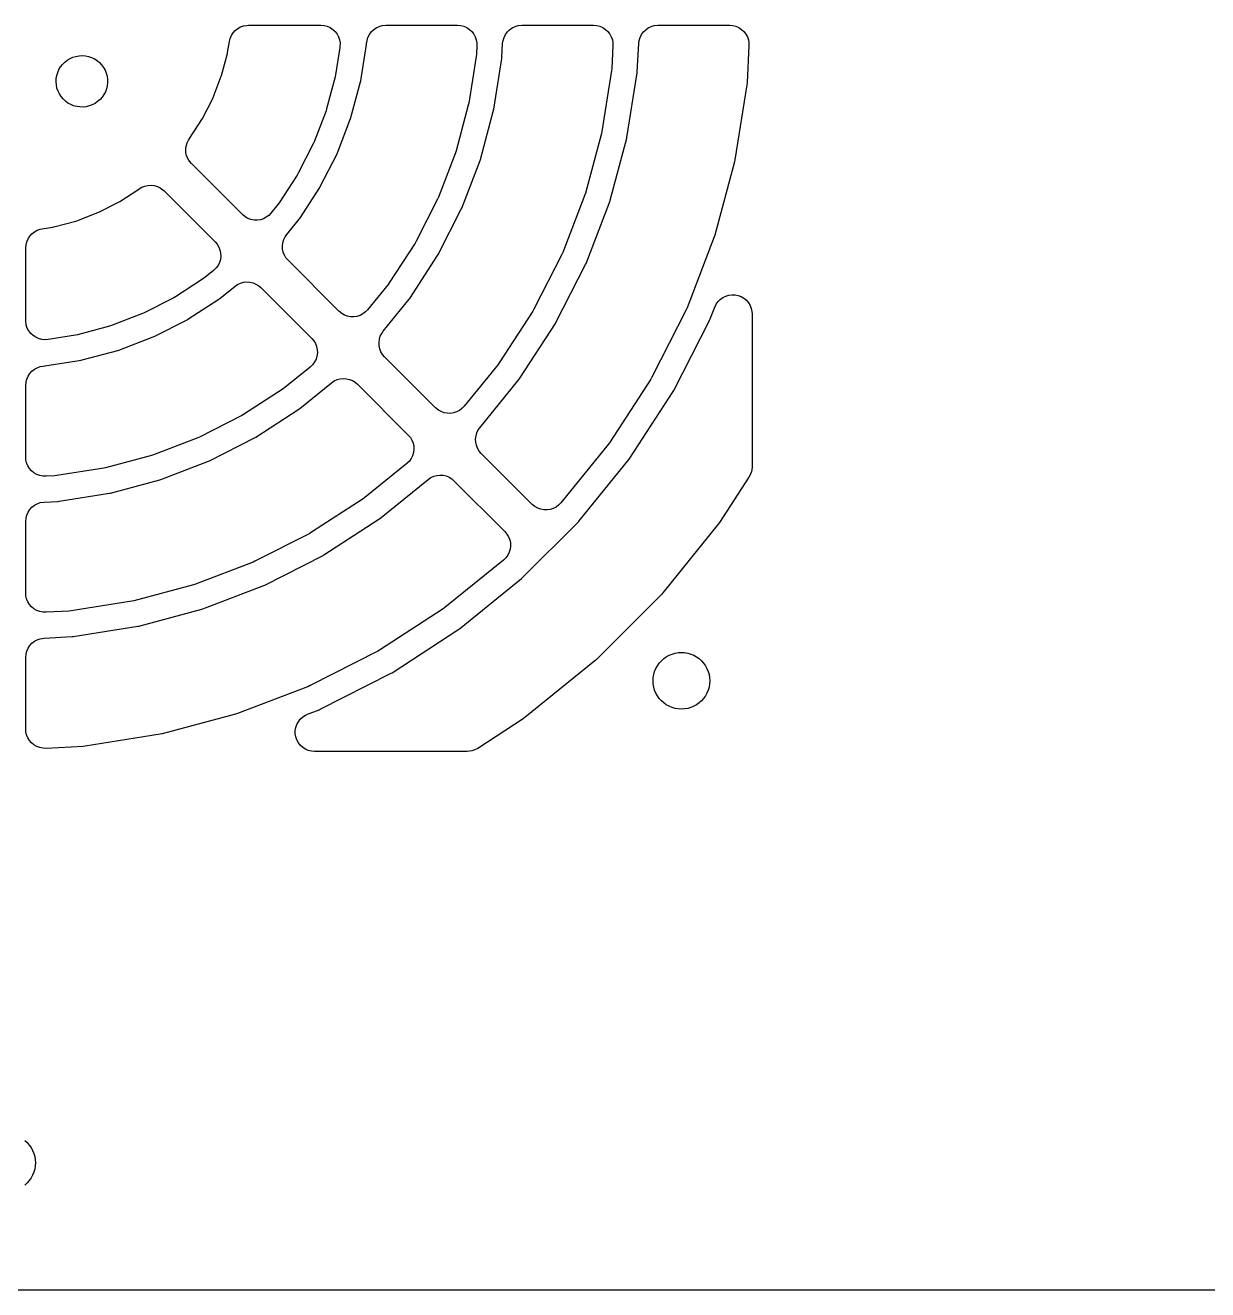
# Model space of a CAD drawing. Header units: metres. Extents: x -250 to 250, y -227 to 227.
# Drawn here: x 1.5 to 93.4, y -227.4 to -129 of the extents above; entities that cross this region are included whole.
import ezdxf

# ---------------------------------------------------------------- set-up
doc = ezdxf.new("R2010")
doc.units = ezdxf.units.M

msp = doc.modelspace()

# ---------------------------------------------------------------- linework, layer by layer
for p, q in [((17.399, -130.025), (17.4966, -129.797)), ((17.4966, -129.797), (17.6304, -129.588)), ((17.6304, -129.588), (17.7966, -129.405)), ((17.7966, -129.405), (17.9909, -129.251)), ((17.9909, -129.251), (18.2078, -129.131)), ((18.2078, -129.131), (18.4414, -129.049)), ((18.4414, -129.049), (18.6854, -129.006)), ((18.6854, -129.006), (18.8217, -129)), ((18.8217, -129), (24.4627, -129)), ((24.4627, -129), (24.7095, -129.02)), ((24.7095, -129.02), (24.9497, -129.081)), ((24.9497, -129.081), (25.1766, -129.181)), ((25.1766, -129.181), (25.384, -129.316)), ((25.384, -129.316), (25.5663, -129.484)), ((25.5663, -129.484), (25.7184, -129.68)), ((25.7184, -129.68), (25.8363, -129.897)), ((28.1202, -129.939), (28.2314, -129.718)), ((28.2314, -129.718), (28.3776, -129.518)), ((28.3776, -129.518), (28.5547, -129.345)), ((28.5547, -129.345), (28.7579, -129.203)), ((28.7579, -129.203), (28.9816, -129.097)), ((28.9816, -129.097), (29.2198, -129.029)), ((29.2198, -129.029), (29.5115, -129)), ((29.5115, -129), (35.0907, -129)), ((35.0907, -129), (35.3376, -129.02)), ((35.3376, -129.02), (35.5778, -129.081)), ((35.5778, -129.081), (35.8046, -129.181)), ((35.8046, -129.181), (36.012, -129.316)), ((36.012, -129.316), (36.1943, -129.484)), ((36.1943, -129.484), (36.3465, -129.68)), ((36.3465, -129.68), (36.4644, -129.897)), ((38.7036, -129.939), (38.8148, -129.718)), ((38.8148, -129.718), (38.961, -129.518)), ((38.961, -129.518), (39.1381, -129.345)), ((39.1381, -129.345), (39.3413, -129.203)), ((39.3413, -129.203), (39.565, -129.097)), ((39.565, -129.097), (39.8032, -129.029)), ((39.8032, -129.029), (40.0948, -129)), ((40.0948, -129), (45.6741, -129)), ((45.6741, -129), (45.9209, -129.02)), ((45.9209, -129.02), (46.1611, -129.081)), ((46.1611, -129.081), (46.388, -129.181)), ((46.388, -129.181), (46.5954, -129.316)), ((46.5954, -129.316), (46.7776, -129.484)), ((46.7776, -129.484), (46.9298, -129.68)), ((46.9298, -129.68), (47.0477, -129.897)), ((49.2869, -129.939), (49.3981, -129.718)), ((49.3981, -129.718), (49.5443, -129.518)), ((49.5443, -129.518), (49.7214, -129.345)), ((49.7214, -129.345), (49.9246, -129.203)), ((49.9246, -129.203), (50.1483, -129.097)), ((50.1483, -129.097), (50.3865, -129.029)), ((50.3865, -129.029), (50.6782, -129)), ((50.6782, -129), (56.2574, -129)), ((56.2574, -129), (56.5043, -129.02)), ((56.5043, -129.02), (56.7444, -129.081)), ((56.7444, -129.081), (56.9713, -129.181)), ((56.9713, -129.181), (57.1787, -129.316)), ((57.1787, -129.316), (57.361, -129.484)), ((57.361, -129.484), (57.5131, -129.68)), ((57.5131, -129.68), (57.631, -129.897)), ((17.2052, -131.117), (17.3401, -130.265)), ((17.3401, -130.265), (17.399, -130.025)), ((25.9442, -130.735), (25.6071, -132.863)), ((25.8363, -129.897), (25.9168, -130.132)), ((25.9168, -130.132), (25.9575, -130.376)), ((25.9575, -130.376), (25.9442, -130.735)), ((27.5573, -133.317), (28.0062, -130.483)), ((28.0062, -130.483), (28.0185, -130.366)), ((28.0185, -130.366), (28.0211, -130.366)), ((28.0211, -130.366), (28.0469, -130.176)), ((28.0469, -130.176), (28.1202, -129.939)), ((36.4644, -129.897), (36.5448, -130.132)), ((36.5448, -130.132), (36.5856, -130.376)), ((36.5887, -130.578), (36.5528, -131.263)), ((36.5856, -130.376), (36.5887, -130.578)), ((38.5398, -131.511), (38.5969, -130.421)), ((38.5969, -130.421), (38.6302, -130.176)), ((38.6302, -130.176), (38.7036, -129.939)), ((47.0477, -129.897), (47.1282, -130.132)), ((47.172, -130.579), (47.0782, -132.369)), ((47.1282, -130.132), (47.1689, -130.376)), ((47.1689, -130.376), (47.172, -130.579)), ((49.0651, -132.617), (49.1802, -130.421)), ((49.1802, -130.421), (49.2136, -130.176)), ((49.2136, -130.176), (49.2869, -129.939)), ((57.7553, -130.579), (57.6035, -133.475)), ((57.631, -129.897), (57.7115, -130.132)), ((57.7115, -130.132), (57.7522, -130.376)), ((57.7522, -130.376), (57.7553, -130.579)), ((4.53862, -131.865), (4.73282, -131.713)), ((4.73282, -131.713), (4.94415, -131.587)), ((4.94415, -131.587), (5.1694, -131.487)), ((5.1694, -131.487), (5.40518, -131.416)), ((5.40518, -131.416), (5.6479, -131.375)), ((5.6479, -131.375), (5.89389, -131.363)), ((5.89389, -131.363), (6.1394, -131.382)), ((6.1394, -131.382), (6.38072, -131.431)), ((6.38072, -131.431), (6.6142, -131.509)), ((6.6142, -131.509), (6.83629, -131.616)), ((6.83629, -131.616), (7.04364, -131.749)), ((7.04364, -131.749), (7.23308, -131.906)), ((16.733, -132.895), (17.1889, -131.194)), ((17.1889, -131.194), (17.2052, -131.117)), ((36.5364, -131.419), (35.9592, -135.063)), ((36.5528, -131.263), (36.5364, -131.419)), ((37.9094, -135.518), (38.5316, -131.589)), ((38.5316, -131.589), (38.5398, -131.511)), ((3.91621, -132.905), (3.98724, -132.669)), ((3.98724, -132.669), (4.0867, -132.444)), ((4.0867, -132.444), (4.21309, -132.233)), ((4.21309, -132.233), (4.3645, -132.039)), ((4.3645, -132.039), (4.53862, -131.865)), ((7.23308, -131.906), (7.40175, -132.085)), ((7.40175, -132.085), (7.5471, -132.284)), ((7.5471, -132.284), (7.66693, -132.499)), ((7.66693, -132.499), (7.75941, -132.728)), ((7.75941, -132.728), (7.82314, -132.965)), ((47.0618, -132.525), (46.3113, -137.264)), ((47.0782, -132.369), (47.0618, -132.525)), ((48.2614, -137.718), (49.0569, -132.695)), ((49.0569, -132.695), (49.0651, -132.617)), ((3.86333, -133.394), (3.87469, -133.148)), ((3.88226, -133.639), (3.86333, -133.394)), ((3.87469, -133.148), (3.91621, -132.905)), ((3.93123, -133.881), (3.88226, -133.639)), ((7.83446, -133.7), (7.77808, -133.94)), ((7.82314, -132.965), (7.85716, -133.209)), ((7.86095, -133.455), (7.83446, -133.7)), ((7.85716, -133.209), (7.86095, -133.455)), ((16.0773, -134.615), (16.7086, -132.97)), ((16.7086, -132.97), (16.733, -132.895)), ((25.5745, -133.016), (24.9063, -135.51)), ((25.6071, -132.863), (25.5745, -133.016)), ((26.7983, -136.166), (27.5409, -133.394)), ((27.5409, -133.394), (27.5573, -133.317)), ((57.5871, -133.632), (56.6633, -139.464)), ((57.6035, -133.475), (57.5871, -133.632)), ((4.00949, -134.114), (3.93123, -133.881)), ((4.11584, -134.336), (4.00949, -134.114)), ((4.24869, -134.544), (4.11584, -134.336)), ((4.40599, -134.733), (4.24869, -134.544)), ((4.58539, -134.902), (4.40599, -134.733)), ((7.44037, -134.593), (7.2773, -134.777)), ((7.57953, -134.39), (7.44037, -134.593)), ((7.69267, -134.171), (7.57953, -134.39)), ((7.77808, -133.94), (7.69267, -134.171)), ((15.2455, -136.257), (16.0453, -134.687)), ((16.0453, -134.687), (16.0773, -134.615)), ((4.78416, -135.047), (4.58539, -134.902)), ((4.99928, -135.167), (4.78416, -135.047)), ((5.22751, -135.259), (4.99928, -135.167)), ((5.46536, -135.323), (5.22751, -135.259)), ((5.70924, -135.357), (5.46536, -135.323)), ((5.95546, -135.361), (5.70924, -135.357)), ((6.20027, -135.334), (5.95546, -135.361)), ((6.43997, -135.278), (6.20027, -135.334)), ((6.67093, -135.193), (6.43997, -135.278)), ((6.88963, -135.08), (6.67093, -135.193)), ((7.09279, -134.94), (6.88963, -135.08)), ((7.2773, -134.777), (7.09279, -134.94)), ((24.8578, -135.659), (23.9326, -138.07)), ((24.9063, -135.51), (24.8578, -135.659)), ((35.9265, -135.217), (34.9717, -138.78)), ((35.9592, -135.063), (35.9265, -135.217)), ((36.8637, -139.436), (37.893, -135.595)), ((37.893, -135.595), (37.9094, -135.518)), ((14.2466, -137.802), (15.2061, -136.325)), ((15.2061, -136.325), (15.2455, -136.257)), ((25.7456, -138.92), (26.774, -136.241)), ((26.774, -136.241), (26.7983, -136.166)), ((46.2786, -137.417), (45.037, -142.051)), ((46.3113, -137.264), (46.2786, -137.417)), ((48.2451, -137.795), (48.2614, -137.718)), ((13.9473, -138.641), (13.9779, -138.396)), ((13.9575, -138.889), (13.9473, -138.641)), ((13.9779, -138.396), (14.0486, -138.158)), ((14.0486, -138.158), (14.1574, -137.936)), ((14.1574, -137.936), (14.2324, -137.822)), ((14.2324, -137.822), (14.2466, -137.802)), ((23.8688, -138.213), (22.6967, -140.513)), ((23.9326, -138.07), (23.8688, -138.213)), ((46.929, -142.707), (48.2451, -137.795)), ((14.0084, -139.131), (13.9575, -138.889)), ((14.0984, -139.362), (14.0084, -139.131)), ((14.2252, -139.575), (14.0984, -139.362)), ((14.3854, -139.764), (14.2252, -139.575)), ((24.4109, -141.548), (25.7137, -138.991)), ((25.7137, -138.991), (25.7456, -138.92)), ((34.9232, -138.93), (33.601, -142.374)), ((34.9717, -138.78), (34.9232, -138.93)), ((35.414, -143.224), (36.8393, -139.511)), ((36.8393, -139.511), (36.8637, -139.436)), ((56.6307, -139.618), (55.1024, -145.321)), ((56.6633, -139.464), (56.6307, -139.618)), ((18.3502, -143.729), (14.3854, -139.764)), ((22.6181, -140.649), (21.2121, -142.814)), ((22.6967, -140.513), (22.6181, -140.649)), ((10.3218, -141.732), (10.5335, -141.604)), ((10.5335, -141.604), (10.7636, -141.512)), ((10.7636, -141.512), (11.0056, -141.459)), ((11.0056, -141.459), (11.2531, -141.447)), ((11.2531, -141.447), (11.4991, -141.475)), ((11.4991, -141.475), (11.7372, -141.544)), ((11.7372, -141.544), (11.9606, -141.651)), ((11.9606, -141.651), (12.1634, -141.793)), ((22.8087, -144.023), (24.3717, -141.616)), ((24.3717, -141.616), (24.4109, -141.548)), ((8.82471, -142.706), (10.3024, -141.747)), ((10.3024, -141.747), (10.3218, -141.732)), ((12.1634, -141.793), (12.264, -141.885)), ((12.264, -141.885), (16.2289, -145.85)), ((33.5371, -142.518), (31.8621, -145.805)), ((33.601, -142.374), (33.5371, -142.518)), ((44.9885, -142.2), (43.2693, -146.679)), ((45.037, -142.051), (44.9885, -142.2)), ((5.47032, -144.209), (7.1151, -143.577)), ((7.1151, -143.577), (7.18683, -143.545)), ((7.18683, -143.545), (8.75652, -142.745)), ((8.75652, -142.745), (8.82471, -142.706)), ((20.5766, -143.612), (20.4053, -143.791)), ((21.1198, -142.941), (20.5766, -143.612)), ((21.2121, -142.814), (21.1198, -142.941)), ((33.5763, -146.84), (35.382, -143.296)), ((35.382, -143.296), (35.414, -143.224)), ((45.0823, -147.529), (46.9047, -142.782)), ((46.9047, -142.782), (46.929, -142.707)), ((3.69386, -144.689), (5.39542, -144.233)), ((5.39542, -144.233), (5.47032, -144.209)), ((18.5664, -143.908), (18.3502, -143.729)), ((18.782, -144.03), (18.5664, -143.908)), ((19.0147, -144.115), (18.782, -144.03)), ((19.2582, -144.16), (19.0147, -144.115)), ((19.5059, -144.165), (19.2582, -144.16)), ((19.751, -144.129), (19.5059, -144.165)), ((19.9868, -144.053), (19.751, -144.129)), ((20.2069, -143.94), (19.9868, -144.053)), ((20.4053, -143.791), (20.2069, -143.94)), ((21.7982, -145.277), (22.7626, -144.086)), ((22.7626, -144.086), (22.8087, -144.023)), ((1.68079, -145.608), (1.81628, -145.4)), ((1.81628, -145.4), (1.98409, -145.218)), ((1.98409, -145.218), (2.17958, -145.066)), ((2.17958, -145.066), (2.39746, -144.948)), ((2.39746, -144.948), (2.63177, -144.868)), ((2.63177, -144.868), (2.76534, -144.84)), ((2.76534, -144.84), (3.61696, -144.705)), ((3.61696, -144.705), (3.69386, -144.689)), ((21.5666, -145.676), (21.6754, -145.453)), ((21.6754, -145.453), (21.7982, -145.277)), ((55.0539, -145.471), (52.9377, -150.983)), ((55.1024, -145.321), (55.0539, -145.471)), ((1.5, -146.322), (1.52046, -146.075)), ((1.5, -151.963), (1.5, -146.322)), ((1.52046, -146.075), (1.58127, -145.835)), ((1.58127, -145.835), (1.68079, -145.608)), ((16.2289, -145.85), (16.389, -146.039)), ((16.389, -146.039), (16.5158, -146.252)), ((16.5158, -146.252), (16.6059, -146.483)), ((16.6059, -146.483), (16.6567, -146.725)), ((21.4652, -146.159), (21.4959, -145.913)), ((21.4755, -146.407), (21.4652, -146.159)), ((21.5263, -146.649), (21.4755, -146.407)), ((21.4959, -145.913), (21.5666, -145.676)), ((31.7836, -145.941), (29.7742, -149.035)), ((31.8621, -145.805), (31.7836, -145.941)), ((16.5656, -147.456), (16.4568, -147.679)), ((16.6363, -147.219), (16.5656, -147.456)), ((16.667, -146.973), (16.6363, -147.219)), ((16.6567, -146.725), (16.667, -146.973)), ((21.6164, -146.88), (21.5263, -146.649)), ((21.7432, -147.093), (21.6164, -146.88)), ((21.9033, -147.282), (21.7432, -147.093)), ((25.8647, -151.243), (21.9033, -147.282)), ((31.3708, -150.244), (33.5371, -146.908)), ((33.5371, -146.908), (33.5763, -146.84)), ((43.2054, -146.822), (41.0276, -151.097)), ((43.2693, -146.679), (43.2054, -146.822)), ((45.0504, -147.601), (45.0823, -147.529)), ((16.1122, -148.077), (15.4415, -148.62)), ((16.3129, -147.88), (16.1122, -148.077)), ((16.4568, -147.679), (16.3129, -147.88)), ((42.7418, -152.132), (45.0504, -147.601)), ((15.3145, -148.712), (13.1493, -150.118)), ((15.4415, -148.62), (15.3145, -148.712)), ((16.5865, -150.263), (17.7773, -149.298)), ((17.7773, -149.298), (17.9821, -149.159)), ((17.9821, -149.159), (18.207, -149.055)), ((18.207, -149.055), (18.4459, -148.989)), ((18.4459, -148.989), (18.6924, -148.964)), ((18.6924, -148.964), (18.9396, -148.98)), ((18.9396, -148.98), (19.1809, -149.036)), ((19.1809, -149.036), (19.4097, -149.131)), ((19.4097, -149.131), (19.6196, -149.263)), ((19.6196, -149.263), (19.782, -149.403)), ((19.782, -149.403), (23.7434, -153.365)), ((29.6819, -149.162), (28.0911, -151.127)), ((29.7742, -149.035), (29.6819, -149.162)), ((13.0134, -150.197), (10.713, -151.369)), ((13.1493, -150.118), (13.0134, -150.197)), ((14.1162, -151.872), (16.523, -150.309)), ((16.523, -150.309), (16.5865, -150.263)), ((29.3127, -152.792), (31.3246, -150.307)), ((31.3246, -150.307), (31.3708, -150.244)), ((55.2072, -150.701), (55.3501, -150.499)), ((55.3501, -150.499), (55.5243, -150.323)), ((55.5243, -150.323), (55.7251, -150.178)), ((55.7251, -150.178), (55.9471, -150.068)), ((55.9471, -150.068), (56.1841, -149.996)), ((56.1841, -149.996), (56.4297, -149.964)), ((56.4297, -149.964), (56.6773, -149.973)), ((56.6773, -149.973), (56.9201, -150.022)), ((56.9201, -150.022), (57.1514, -150.111)), ((57.1514, -150.111), (57.3649, -150.237)), ((57.3649, -150.237), (57.5548, -150.396)), ((57.5548, -150.396), (57.716, -150.584)), ((10.5695, -151.433), (8.15924, -152.358)), ((10.713, -151.369), (10.5695, -151.433)), ((26.0809, -151.422), (25.8647, -151.243)), ((26.2964, -151.545), (26.0809, -151.422)), ((27.7214, -151.454), (27.5013, -151.568)), ((27.9198, -151.306), (27.7214, -151.454)), ((28.0911, -151.127), (27.9198, -151.306)), ((40.9491, -151.232), (38.3363, -155.256)), ((41.0276, -151.097), (40.9491, -151.232)), ((52.8738, -151.127), (50.193, -156.388)), ((52.9377, -150.983), (52.8738, -151.127)), ((54.7507, -151.834), (55.0996, -150.925)), ((55.0996, -150.925), (55.2072, -150.701)), ((57.716, -150.584), (57.8439, -150.796)), ((57.8439, -150.796), (57.9353, -151.026)), ((57.9353, -151.026), (57.9874, -151.268)), ((57.9874, -151.268), (58, -151.462)), ((58, -151.462), (58, -163.343)), ((1.54291, -152.319), (1.5, -151.963)), ((1.6214, -152.554), (1.54291, -152.319)), ((8.00992, -152.406), (5.51637, -153.074)), ((8.15924, -152.358), (8.00992, -152.406)), ((11.4915, -153.214), (14.0483, -151.911)), ((14.0483, -151.911), (14.1162, -151.872)), ((26.5291, -151.629), (26.2964, -151.545)), ((26.7727, -151.675), (26.5291, -151.629)), ((27.0204, -151.68), (26.7727, -151.675)), ((27.2655, -151.644), (27.0204, -151.68)), ((27.5013, -151.568), (27.2655, -151.644)), ((39.9329, -156.464), (42.7025, -152.2)), ((42.7025, -152.2), (42.7418, -152.132)), ((51.9072, -157.423), (54.7187, -151.905)), ((54.7187, -151.905), (54.7507, -151.834)), ((1.73752, -152.773), (1.6214, -152.554)), ((1.88805, -152.969), (1.73752, -152.773)), ((2.06892, -153.139), (1.88805, -152.969)), ((2.27519, -153.276), (2.06892, -153.139)), ((2.50124, -153.377), (2.27519, -153.276)), ((2.74089, -153.44), (2.50124, -153.377)), ((2.98759, -153.463), (2.74089, -153.44)), ((3.23465, -153.444), (2.98759, -153.463)), ((5.36279, -153.107), (3.23465, -153.444)), ((5.51637, -153.074), (5.36279, -153.107)), ((8.74074, -154.274), (11.4198, -153.246)), ((11.4198, -153.246), (11.4915, -153.214)), ((23.7434, -153.365), (23.9035, -153.554)), ((28.9797, -153.674), (29.0103, -153.428)), ((29.0103, -153.428), (29.081, -153.191)), ((29.081, -153.191), (29.1898, -152.968)), ((29.1898, -152.968), (29.3127, -152.792)), ((5.89426, -155.041), (8.66583, -154.298)), ((8.66583, -154.298), (8.74074, -154.274)), ((23.9035, -153.554), (24.0303, -153.767)), ((24.0303, -153.767), (24.1204, -153.997)), ((24.1204, -153.997), (24.1712, -154.24)), ((24.1712, -154.24), (24.1814, -154.487)), ((28.9899, -153.921), (28.9797, -153.674)), ((29.0408, -154.164), (28.9899, -153.921)), ((29.1308, -154.395), (29.0408, -154.164)), ((29.2576, -154.607), (29.1308, -154.395)), ((2.98299, -155.506), (5.81731, -155.057)), ((5.81731, -155.057), (5.89426, -155.041)), ((23.8273, -155.395), (23.6267, -155.591)), ((23.9713, -155.193), (23.8273, -155.395)), ((24.0801, -154.971), (23.9713, -155.193)), ((24.1508, -154.733), (24.0801, -154.971)), ((24.1814, -154.487), (24.1508, -154.733)), ((29.4178, -154.796), (29.2576, -154.607)), ((33.3792, -158.758), (29.4178, -154.796)), ((38.244, -155.383), (35.6055, -158.641)), ((38.3363, -155.256), (38.244, -155.383)), ((1.58127, -156.524), (1.68079, -156.298)), ((1.68079, -156.298), (1.81628, -156.09)), ((1.81628, -156.09), (1.98409, -155.908)), ((1.98409, -155.908), (2.17958, -155.756)), ((2.17958, -155.756), (2.39746, -155.638)), ((2.39746, -155.638), (2.63177, -155.557)), ((2.63177, -155.557), (2.86635, -155.522)), ((2.866, -155.519), (2.98299, -155.506)), ((2.86635, -155.522), (2.866, -155.519)), ((23.6267, -155.591), (21.6622, -157.182)), ((50.193, -156.388), (50.1145, -156.524)), ((1.5, -157.011), (1.52046, -156.765)), ((1.5, -162.591), (1.5, -157.011)), ((1.52046, -156.765), (1.58127, -156.524)), ((21.5352, -157.274), (18.4409, -159.284)), ((21.6622, -157.182), (21.5352, -157.274)), ((22.8073, -158.825), (25.2918, -156.813)), ((25.2918, -156.813), (25.4966, -156.673)), ((25.4966, -156.673), (25.7215, -156.569)), ((25.7215, -156.569), (25.9604, -156.504)), ((25.9604, -156.504), (26.2069, -156.479)), ((26.2069, -156.479), (26.4541, -156.494)), ((26.4541, -156.494), (26.6954, -156.551)), ((26.6954, -156.551), (26.9241, -156.646)), ((26.9241, -156.646), (27.1341, -156.777)), ((27.1341, -156.777), (27.2964, -156.918)), ((27.2964, -156.918), (31.2578, -160.879)), ((36.8271, -160.306), (39.8868, -156.528)), ((39.8868, -156.528), (39.9329, -156.464)), ((50.1145, -156.524), (46.8984, -161.477)), ((48.495, -162.685), (51.868, -157.491)), ((51.868, -157.491), (51.9072, -157.423)), ((18.305, -159.362), (15.0176, -161.037)), ((18.4409, -159.284), (18.305, -159.362)), ((19.408, -161.037), (22.7437, -158.871)), ((22.7437, -158.871), (22.8073, -158.825)), ((33.5953, -158.937), (33.3792, -158.758)), ((33.8109, -159.059), (33.5953, -158.937)), ((34.0436, -159.144), (33.8109, -159.059)), ((34.2871, -159.189), (34.0436, -159.144)), ((34.5348, -159.194), (34.2871, -159.189)), ((34.7799, -159.158), (34.5348, -159.194)), ((35.0157, -159.082), (34.7799, -159.158)), ((35.2359, -158.969), (35.0157, -159.082)), ((35.4342, -158.82), (35.2359, -158.969)), ((35.6055, -158.641), (35.4342, -158.82)), ((36.7043, -160.482), (36.8271, -160.306)), ((14.8742, -161.101), (11.4297, -162.423)), ((15.0176, -161.037), (14.8742, -161.101)), ((15.796, -162.882), (19.34, -161.076)), ((19.34, -161.076), (19.408, -161.037)), ((31.2578, -160.879), (31.418, -161.068)), ((31.418, -161.068), (31.5448, -161.281)), ((31.5448, -161.281), (31.6348, -161.512)), ((36.4942, -161.188), (36.5248, -160.942)), ((36.5044, -161.436), (36.4942, -161.188)), ((36.5248, -160.942), (36.5955, -160.705)), ((36.5955, -160.705), (36.7043, -160.482)), ((31.6653, -162.248), (31.5946, -162.485)), ((31.6348, -161.512), (31.6857, -161.754)), ((31.6959, -162.002), (31.6653, -162.248)), ((31.6857, -161.754), (31.6959, -162.002)), ((36.5552, -161.678), (36.5044, -161.436)), ((36.6453, -161.909), (36.5552, -161.678)), ((36.7721, -162.122), (36.6453, -161.909)), ((36.9322, -162.311), (36.7721, -162.122)), ((40.8936, -166.272), (36.9322, -162.311)), ((46.8061, -161.604), (43.12, -166.156)), ((46.8984, -161.477), (46.8061, -161.604)), ((1.51366, -162.793), (1.5, -162.591)), ((1.56715, -163.035), (1.51366, -162.793)), ((1.65974, -163.264), (1.56715, -163.035)), ((1.78889, -163.476), (1.65974, -163.264)), ((11.2803, -162.472), (7.71677, -163.427)), ((11.4297, -162.423), (11.2803, -162.472)), ((12.0112, -164.339), (15.7243, -162.914)), ((15.7243, -162.914), (15.796, -162.882)), ((31.1411, -163.106), (27.8829, -165.744)), ((31.3418, -162.909), (31.1411, -163.106)), ((31.4857, -162.708), (31.3418, -162.909)), ((31.5946, -162.485), (31.4857, -162.708)), ((44.5514, -167.562), (48.4489, -162.749)), ((48.4489, -162.749), (48.495, -162.685)), ((1.95108, -163.663), (1.78889, -163.476)), ((2.14188, -163.821), (1.95108, -163.663)), ((2.35609, -163.945), (2.14188, -163.821)), ((2.58786, -164.033), (2.35609, -163.945)), ((2.83087, -164.081), (2.58786, -164.033)), ((3.07849, -164.089), (2.83087, -164.081)), ((3.76282, -164.053), (3.07849, -164.089)), ((3.91898, -164.036), (3.76282, -164.053)), ((7.56319, -163.459), (3.91898, -164.036)), ((7.71677, -163.427), (7.56319, -163.459)), ((32.8063, -164.327), (33.011, -164.188)), ((33.011, -164.188), (33.2359, -164.084)), ((33.2359, -164.084), (33.4749, -164.018)), ((33.4749, -164.018), (33.7213, -163.993)), ((33.7213, -163.993), (33.9686, -164.009)), ((33.9686, -164.009), (34.2098, -164.065)), ((34.2098, -164.065), (34.4386, -164.16)), ((34.4386, -164.16), (34.6486, -164.292)), ((57.758, -164.159), (55.4605, -167.697)), ((57.9187, -163.83), (57.758, -164.159)), ((57.9795, -163.589), (57.9187, -163.83)), ((58, -163.343), (57.9795, -163.589)), ((8.09465, -165.393), (11.9363, -164.364)), ((11.9363, -164.364), (12.0112, -164.339)), ((29.0279, -167.387), (32.8063, -164.327)), ((34.6486, -164.292), (34.8109, -164.432)), ((34.8109, -164.432), (38.7723, -168.394)), ((2.17958, -166.339), (2.39746, -166.221)), ((2.39746, -166.221), (2.63177, -166.141)), ((2.63177, -166.141), (2.92149, -166.097)), ((2.92149, -166.097), (4.0112, -166.04)), ((4.0112, -166.04), (4.08925, -166.032)), ((4.08925, -166.032), (8.0177, -165.409)), ((8.0177, -165.409), (8.09465, -165.393)), ((27.7558, -165.836), (23.7325, -168.449)), ((27.8829, -165.744), (27.7558, -165.836)), ((43.12, -166.156), (42.9487, -166.335)), ((1.52046, -167.348), (1.58127, -167.108)), ((1.58127, -167.108), (1.68079, -166.881)), ((1.68079, -166.881), (1.81628, -166.674)), ((1.81628, -166.674), (1.98409, -166.491)), ((1.98409, -166.491), (2.17958, -166.339)), ((41.1098, -166.451), (40.8936, -166.272)), ((41.3253, -166.573), (41.1098, -166.451)), ((41.558, -166.658), (41.3253, -166.573)), ((41.8016, -166.704), (41.558, -166.658)), ((42.0493, -166.709), (41.8016, -166.704)), ((42.2944, -166.673), (42.0493, -166.709)), ((42.5302, -166.597), (42.2944, -166.673)), ((42.7503, -166.483), (42.5302, -166.597)), ((42.9487, -166.335), (42.7503, -166.483)), ((1.5, -167.595), (1.52046, -167.348)), ((1.5, -173.174), (1.5, -167.595)), ((24.6995, -170.203), (28.9644, -167.433)), ((28.9644, -167.433), (29.0279, -167.387)), ((40.1199, -171.999), (44.4989, -167.62)), ((44.4989, -167.62), (44.5514, -167.562)), ((55.3682, -167.824), (50.9548, -173.274)), ((55.4605, -167.697), (55.3682, -167.824)), ((23.5965, -168.528), (19.3223, -170.705)), ((23.7325, -168.449), (23.5965, -168.528)), ((38.7723, -168.394), (38.9324, -168.583)), ((38.9324, -168.583), (39.0592, -168.795)), ((39.0592, -168.795), (39.1493, -169.026)), ((39.1493, -169.026), (39.2001, -169.269)), ((39.109, -170), (39.0002, -170.222)), ((39.1797, -169.762), (39.109, -170)), ((39.2103, -169.516), (39.1797, -169.762)), ((39.2001, -169.269), (39.2103, -169.516)), ((19.1789, -170.769), (14.7001, -172.489)), ((19.3223, -170.705), (19.1789, -170.769)), ((20.1008, -172.55), (24.6316, -170.242)), ((24.6316, -170.242), (24.6995, -170.203)), ((38.6556, -170.62), (34.1036, -174.306)), ((38.8562, -170.424), (38.6556, -170.62)), ((39.0002, -170.222), (38.8562, -170.424)), ((35.2486, -175.949), (40.0616, -172.051)), ((40.0616, -172.051), (40.1199, -171.999)), ((14.5508, -172.537), (9.91716, -173.779)), ((14.7001, -172.489), (14.5508, -172.537)), ((15.2816, -174.405), (20.029, -172.582)), ((20.029, -172.582), (20.1008, -172.55)), ((1.51366, -173.376), (1.5, -173.174)), ((1.56717, -173.618), (1.51366, -173.376)), ((1.65976, -173.848), (1.56717, -173.618)), ((1.78891, -174.059), (1.65976, -173.848)), ((1.9511, -174.246), (1.78891, -174.059)), ((9.76358, -173.811), (5.02524, -174.562)), ((9.91716, -173.779), (9.76358, -173.811)), ((50.8497, -173.391), (45.8911, -178.35)), ((50.9548, -173.274), (50.8497, -173.391)), ((2.14189, -174.404), (1.9511, -174.246)), ((2.35609, -174.529), (2.14189, -174.404)), ((2.58788, -174.616), (2.35609, -174.529)), ((2.83089, -174.664), (2.58788, -174.616)), ((3.07851, -174.672), (2.83089, -174.664)), ((4.86909, -174.578), (3.07851, -174.672)), ((5.02524, -174.562), (4.86909, -174.578)), ((10.2951, -175.745), (15.2067, -174.429)), ((15.2067, -174.429), (15.2816, -174.405)), ((33.9766, -174.398), (29.0243, -177.614)), ((34.1036, -174.306), (33.9766, -174.398)), ((5.1955, -176.557), (10.2181, -175.761)), ((10.2181, -175.761), (10.2951, -175.745)), ((29.9912, -179.368), (35.1852, -175.995)), ((35.1852, -175.995), (35.2486, -175.949)), ((1.81628, -177.257), (1.98409, -177.075)), ((1.98409, -177.075), (2.17958, -176.922)), ((2.17958, -176.922), (2.39746, -176.805)), ((2.39746, -176.805), (2.63177, -176.724)), ((2.63177, -176.724), (2.92149, -176.68)), ((2.92149, -176.68), (5.11745, -176.565)), ((5.11745, -176.565), (5.1955, -176.557)), ((1.5, -178.178), (1.52046, -177.931)), ((1.52046, -177.931), (1.58127, -177.691)), ((1.58127, -177.691), (1.68079, -177.464)), ((1.68079, -177.464), (1.81628, -177.257)), ((28.8883, -177.693), (23.6268, -180.374)), ((29.0243, -177.614), (28.8883, -177.693)), ((51.3277, -178.134), (51.5439, -178.015)), ((51.5439, -178.015), (51.7722, -177.92)), ((51.7722, -177.92), (52.0097, -177.852)), ((52.0097, -177.852), (52.2533, -177.81)), ((52.2533, -177.81), (52.5, -177.797)), ((52.5, -177.797), (52.7467, -177.81)), ((52.7467, -177.81), (52.9903, -177.852)), ((52.9903, -177.852), (53.2278, -177.92)), ((53.2278, -177.92), (53.456, -178.015)), ((53.456, -178.015), (53.6723, -178.134)), ((1.5, -183.757), (1.5, -178.178)), ((45.7745, -178.455), (40.3243, -182.868)), ((45.8911, -178.35), (45.7745, -178.455)), ((50.5147, -179.044), (50.6343, -178.828)), ((50.6343, -178.828), (50.7773, -178.626)), ((50.7773, -178.626), (50.9419, -178.442)), ((50.9419, -178.442), (51.1262, -178.277)), ((51.1262, -178.277), (51.3277, -178.134)), ((53.6723, -178.134), (53.8738, -178.277)), ((53.8738, -178.277), (54.0581, -178.442)), ((54.0581, -178.442), (54.2227, -178.626)), ((54.2227, -178.626), (54.3657, -178.828)), ((54.3657, -178.828), (54.4852, -179.044)), ((24.4054, -182.219), (29.9233, -179.407)), ((29.9233, -179.407), (29.9912, -179.368)), ((50.2965, -180), (50.3104, -179.753)), ((50.3104, -180.247), (50.2965, -180)), ((50.3104, -179.753), (50.3518, -179.51)), ((50.3518, -179.51), (50.4202, -179.272)), ((50.4202, -179.272), (50.5147, -179.044)), ((54.4852, -179.044), (54.5798, -179.272)), ((54.5798, -179.272), (54.6482, -179.51)), ((54.6482, -179.51), (54.6896, -179.753)), ((54.6896, -179.753), (54.7035, -180)), ((54.7035, -180), (54.6896, -180.247)), ((23.4834, -180.438), (17.9705, -182.554)), ((23.6268, -180.374), (23.4834, -180.438)), ((50.3518, -180.49), (50.3104, -180.247)), ((50.4202, -180.728), (50.3518, -180.49)), ((50.5147, -180.956), (50.4202, -180.728)), ((50.6343, -181.172), (50.5147, -180.956)), ((54.4852, -180.956), (54.3657, -181.172)), ((54.5798, -180.728), (54.4852, -180.956)), ((54.6482, -180.49), (54.5798, -180.728)), ((54.6896, -180.247), (54.6482, -180.49)), ((50.7773, -181.374), (50.6343, -181.172)), ((50.9419, -181.558), (50.7773, -181.374)), ((51.1262, -181.723), (50.9419, -181.558)), ((51.3277, -181.866), (51.1262, -181.723)), ((51.5439, -181.985), (51.3277, -181.866)), ((51.7722, -182.08), (51.5439, -181.985)), ((53.456, -181.985), (53.2278, -182.08)), ((53.6723, -181.866), (53.456, -181.985)), ((53.8738, -181.723), (53.6723, -181.866)), ((54.0581, -181.558), (53.8738, -181.723)), ((54.2227, -181.374), (54.0581, -181.558)), ((54.3657, -181.172), (54.2227, -181.374)), ((17.8212, -182.602), (12.1176, -184.131)), ((17.9705, -182.554), (17.8212, -182.602)), ((22.8585, -182.984), (23.0408, -182.816)), ((23.0408, -182.816), (23.2482, -182.681)), ((23.2482, -182.681), (23.4246, -182.6)), ((23.4246, -182.6), (24.3336, -182.251)), ((24.3336, -182.251), (24.4054, -182.219)), ((40.1973, -182.961), (36.6595, -185.258)), ((40.3243, -182.868), (40.1973, -182.961)), ((52.0097, -182.148), (51.7722, -182.08)), ((52.2533, -182.19), (52.0097, -182.148)), ((52.5, -182.203), (52.2533, -182.19)), ((52.7467, -182.19), (52.5, -182.203)), ((52.9903, -182.148), (52.7467, -182.19)), ((53.2278, -182.08), (52.9903, -182.148)), ((1.51366, -183.959), (1.5, -183.757)), ((1.56717, -184.201), (1.51366, -183.959)), ((22.4672, -183.876), (22.508, -183.632)), ((22.4672, -184.124), (22.4672, -183.876)), ((22.508, -183.632), (22.5885, -183.397)), ((22.5885, -183.397), (22.7064, -183.18)), ((22.7064, -183.18), (22.8585, -182.984)), ((1.65976, -184.431), (1.56717, -184.201)), ((1.78891, -184.642), (1.65976, -184.431)), ((1.9511, -184.83), (1.78891, -184.642)), ((2.14189, -184.988), (1.9511, -184.83)), ((11.964, -184.163), (6.1315, -185.087)), ((12.1176, -184.131), (11.964, -184.163)), ((22.508, -184.368), (22.4672, -184.124)), ((22.5885, -184.603), (22.508, -184.368)), ((22.7064, -184.82), (22.5885, -184.603)), ((22.8585, -185.016), (22.7064, -184.82)), ((2.35609, -185.112), (2.14189, -184.988)), ((2.58786, -185.2), (2.35609, -185.112)), ((2.83087, -185.248), (2.58786, -185.2)), ((3.07851, -185.255), (2.83087, -185.248)), ((5.97536, -185.104), (3.07851, -185.255)), ((6.1315, -185.087), (5.97536, -185.104)), ((23.0408, -185.184), (22.8585, -185.016)), ((23.2482, -185.319), (23.0408, -185.184)), ((23.4751, -185.419), (23.2482, -185.319)), ((23.7152, -185.48), (23.4751, -185.419)), ((23.9621, -185.5), (23.7152, -185.48)), ((35.8425, -185.5), (23.9621, -185.5)), ((36.2067, -185.455), (35.8425, -185.5)), ((36.4413, -185.375), (36.2067, -185.455)), ((36.6595, -185.258), (36.4413, -185.375)), ((1.43037, -215.763), (1.61275, -215.931)), ((1.61275, -215.931), (1.77556, -216.118)), ((1.77556, -216.118), (1.91681, -216.322)), ((1.91681, -216.322), (2.03479, -216.54)), ((2.03479, -216.54), (2.12808, -216.769)), ((2.12808, -216.769), (2.19554, -217.008)), ((2.19554, -217.008), (2.23634, -217.252)), ((2.23634, -217.252), (2.25, -217.5)), ((2.12808, -218.231), (2.03479, -218.46)), ((2.19554, -217.992), (2.12808, -218.231)), ((2.23634, -217.748), (2.19554, -217.992)), ((2.25, -217.5), (2.23634, -217.748)), ((1.61275, -219.069), (1.43037, -219.237)), ((1.77556, -218.882), (1.61275, -219.069)), ((1.91681, -218.678), (1.77556, -218.882)), ((2.03479, -218.46), (1.91681, -218.678)), ((-244.875, -227.375), (244.875, -227.375))]:
    msp.add_line(p, q)

doc.saveas('drawing.dxf')
